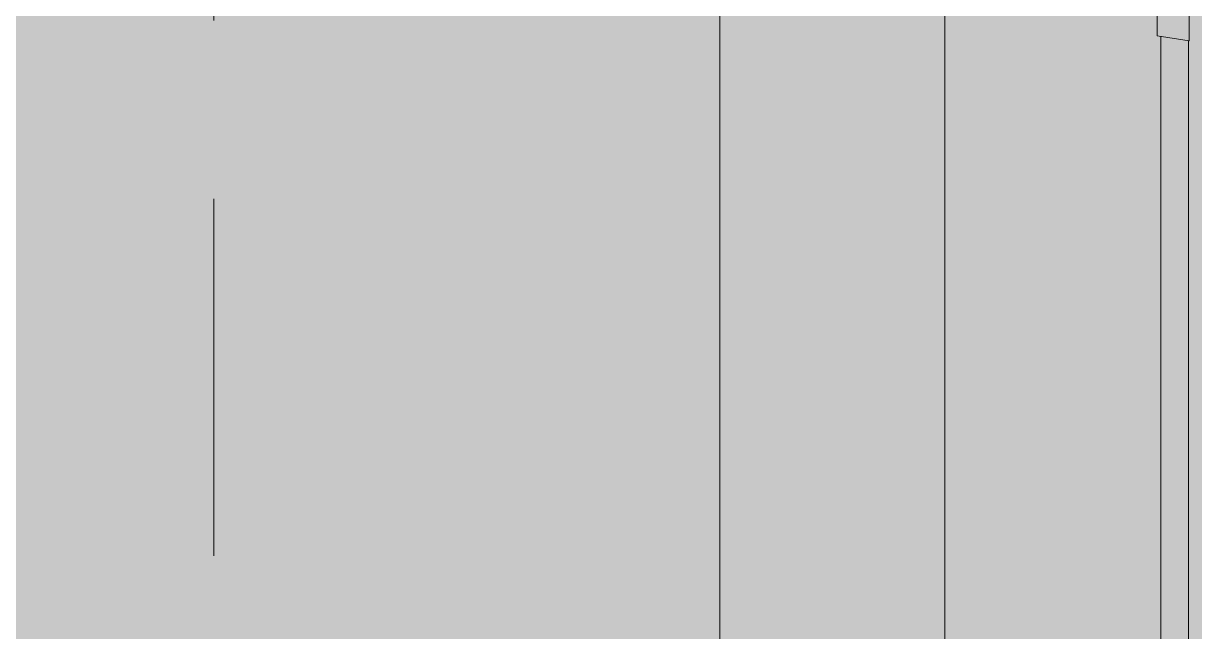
# Model space of a CAD drawing. Header units: millimetres. Extents: x -853320 to 19484, y -510814 to 9708.
# Drawn here: x 10894.48 to 10915.31, y 7725.97 to 7736.79 of the extents above; entities that cross this region are included whole.
import ezdxf

# ---------------------------------------------------------------- set-up
doc = ezdxf.new("R2010")
doc.units = ezdxf.units.MM
doc.linetypes.add('NASCOSTA', pattern=[9.525, 6.35, -3.175])
for name, color, linetype, lineweight in [('F_ARREDI', 7, 'Continuous', 5), ('F_ELETTRICO', 22, 'Continuous', 5), ('F_Iluminazione', 170, 'Continuous', 5), ('F_MULTI laminato OPACO', 1, 'Continuous', 5)]:
    doc.layers.add(name, color=color, linetype=linetype, lineweight=lineweight)
doc.layers.add('TRATTEGGI - Hatch', color=7, linetype='Continuous')

# ---------------------------------------------------------------- blocks, each defined once
blk = doc.blocks.new('SCATOLA INCASSO_1 P_sezione e pianta')
at = {"layer": 'F_ELETTRICO'}
for p, q in [((55433.029, -13678.793), (55433.029, -13661.467)), ((55433.518, -13678.871), (55433.518, -13661.753)), ((55433.017, -13689.463), (55433.017, -13678.793)), ((55433.585, -13678.881), (55433.017, -13678.793)), ((55433.585, -13679.318), (55433.585, -13678.881))]:
    blk.add_line(p, q, dxfattribs=at)
blk = doc.blocks.new('BAGNO-LAVANDERIA_pianta_sol.B')
at = {"layer": 'F_MULTI laminato OPACO', "true_color": 0x636466, "transparency": 33554559}
h = blk.add_hatch(color=251, dxfattribs=at)
h.dxf.hatch_style = 1
h.paths.add_polyline_path([(863997.77, 518692.993), (864257.77, 518692.993), (864257.77, 517588.993), (863997.77, 517588.993)])
at = {"layer": 'TRATTEGGI - Hatch', "transparency": 33554687}
h = blk.add_hatch(color=1, dxfattribs=at)
h.dxf.hatch_style = 1
h.set_gradient(color1=(192, 192, 192), color2=(255, 255, 0), rotation=90, name='INVCURVED')
h.paths.add_polyline_path([(864226.77, 517588.993), (864226.77, 518692.993), (864230.77, 518692.993), (864230.77, 517588.993)])
at = {"layer": 'F_Iluminazione'}
blk.add_lwpolyline([(864226.77, 517588.993), (864226.77, 518692.993), (864230.77, 518692.993), (864230.77, 517588.993)], close=True, dxfattribs=at)
at = {"layer": 'F_MULTI laminato OPACO', "linetype": 'NASCOSTA'}
blk.add_lwpolyline([(864217.77, 518692.993), (864235.77, 518692.993), (864235.77, 517588.993), (864217.77, 517588.993)], close=True, dxfattribs=at)
at = {"layer": 'Defpoints', "rotation": 180}
blk.add_blockref('SCATOLA INCASSO_1 P_sezione e pianta', (919668.134, 504871.865), dxfattribs=at)

msp = doc.modelspace()

# ---------------------------------------------------------------- block references
at = {"layer": 'F_ARREDI', "color": 2, "lineweight": 5}
msp.add_blockref('BAGNO-LAVANDERIA_pianta_sol.B', (-853319.899, -510814.178), dxfattribs=at)

doc.saveas('drawing.dxf')
